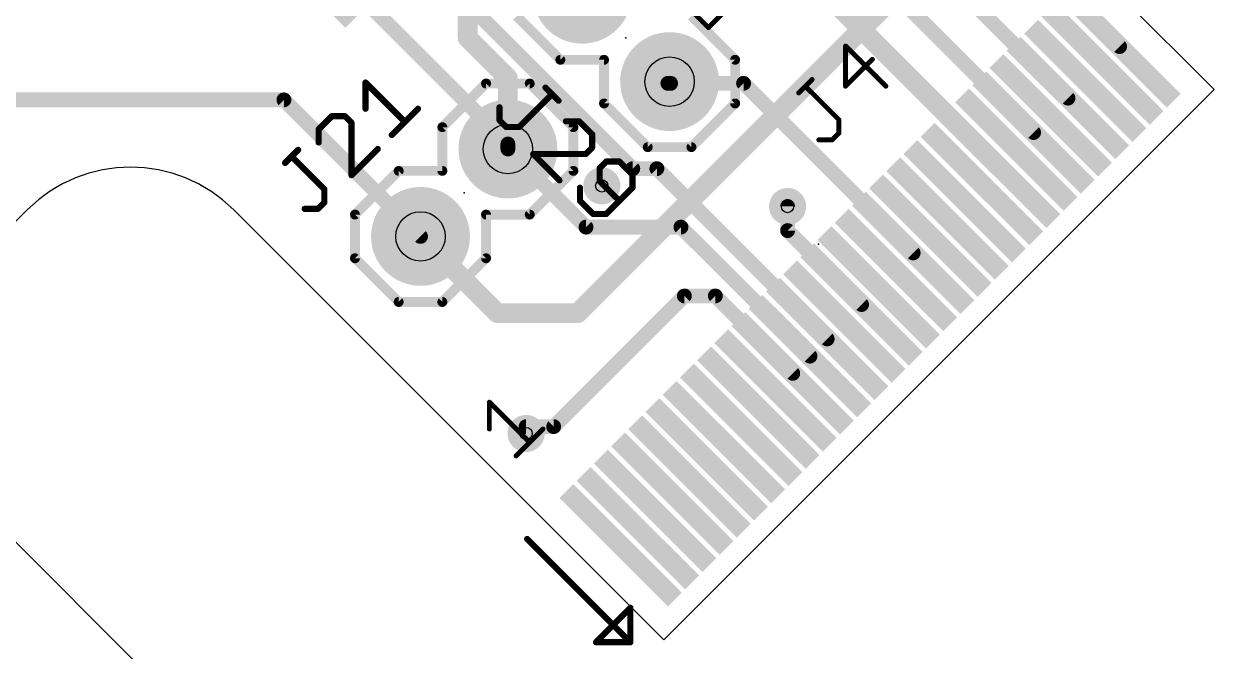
# Model space of a CAD drawing. Extents: x -76 to 580, y -41 to 95.
# Drawn here: x 110.94 to 135.41, y -8.36 to 4.53 of the extents above; entities that cross this region are included whole.
import ezdxf

# ---------------------------------------------------------------- set-up
doc = ezdxf.new("R2010")
doc.units = 0
for name, color, linetype in [('1', 22, 'CONTINUOUS'), ('16', 175, 'CONTINUOUS'), ('17', 82, 'CONTINUOUS'), ('18', 82, 'CONTINUOUS'), ('20', 7, 'CONTINUOUS'), ('21', 32, 'CONTINUOUS'), ('23', 7, 'CONTINUOUS'), ('25', 253, 'CONTINUOUS'), ('29', 253, 'CONTINUOUS'), ('30', 253, 'CONTINUOUS'), ('31', 253, 'CONTINUOUS'), ('40', 175, 'CONTINUOUS'), ('44', 253, 'CONTINUOUS'), ('51', 53, 'CONTINUOUS'), ('57', 253, 'CONTINUOUS')]:
    doc.layers.add(name, color=color, linetype=linetype)

# ---------------------------------------------------------------- blocks, each defined once
blk = doc.blocks.new('RECT')
blk.add_solid([(-0.5, -0.5), (0.5, -0.5), (-0.5, 0.5), (0.5, 0.5)])
blk = doc.blocks.new('ROUNDP')
at = {"const_width": 0.5}
blk.add_lwpolyline([(0, -0.25, 1), (0, 0.25, 1), (0, -0.25)], format="xyb", dxfattribs=at)
blk = doc.blocks.new('ROUNDV')
at = {"const_width": 0.5}
blk.add_lwpolyline([(0, -0.25, 1), (0, 0.25, 1), (0, -0.25)], format="xyb", dxfattribs=at)

msp = doc.modelspace()

# ---------------------------------------------------------------- linework, layer by layer
at = {"layer": '1'}
for points, const_width in [([(124.168, 11.243), (132.4057, 3.0052)], 0.3048), ([(131.6986, 2.2981), (123.3194, 10.6773)], 0.3048), ([(130.9915, 1.591), (125.37, 7.2125)], 0.4064), ([(133.4664, 4.0659), (131.5219, 6.0104)], 0.3048), ([(123.4608, 1.5556), (120.0667, 4.9497)], 0.3048), ([(124.2174, 3.3446), (124.2387, 3.3234)], 0.8128), ([(124.2387, 3.3234), (124.2387, 3.3093)], 0.8128), ([(124.2387, 3.3093), (124.1821, 3.3093)], 0.3048), ([(125.7377, 3.3093), (124.2387, 3.3093)], 0.3048), ([(129.2238, -0.1768), (125.7377, 3.3093)], 0.3048), ([(116.2908, 2.9698), (108.1873, 2.9698)], 0.3048), ([(119.098, 0.1626), (116.2908, 2.9698)], 0.3048), ([(122.4992, 0.3536), (120.894, 1.9587)], 0.3048), ([(123.9558, 1.5556), (123.4608, 1.5556)], 0.3048), ([(127.456, -1.9445), (123.9558, 1.5556)], 0.3048), ([(126.6428, 0.2828), (126.6428, 0.7778)], 0.3048), ([(124.4508, 0.3536), (122.4992, 0.3536)], 0.3048), ([(127.1024, -2.2981), (124.4508, 0.3536)], 0.3048), ([(128.1631, -1.2374), (126.6428, 0.2828)], 0.3048), ([(124.5215, -1.0607), (121.8345, -3.7477)], 0.3048), ([(125.1579, -1.0607), (124.5215, -1.0607)], 0.3048), ([(126.7489, -2.6517), (125.1579, -1.0607)], 0.3048), ([(121.8345, -3.7477), (121.2688, -3.7477)], 0.3048)]:
    msp.add_lwpolyline(points, dxfattribs=dict(at, const_width=const_width))
for points, const_width in [([(133.4125, 4.012, 1), (133.5203, 4.1197)], 0.1524), ([(124.3611, 3.4883, 1), (124.0738, 3.2009)], 0.4064), ([(124.4419, 3.3234, 1), (124.0355, 3.3234)], 0.4064), ([(124.095, 3.1797, 1), (124.3823, 3.4671)], 0.4064), ([(124.0355, 3.3093, 1), (124.4419, 3.3093)], 0.4064), ([(124.1821, 3.3855, 1), (124.1821, 3.2331)], 0.1524), ([(124.2387, 3.3855, 1), (124.2387, 3.2331)], 0.1524), ([(124.2387, 3.2331, 1), (124.2387, 3.3855)], 0.1524), ([(125.7916, 3.3631, 1), (125.6838, 3.2554)], 0.1524), ([(125.7377, 3.2331, 1), (125.7377, 3.3855)], 0.1524), ([(116.3447, 3.0237, 1), (116.2369, 2.916)], 0.1524), ([(116.2908, 2.8936, 1), (116.2908, 3.046)], 0.1524), ([(132.3519, 2.9513, 1), (132.4596, 3.0591)], 0.1524), ([(131.6448, 2.2442, 1), (131.7525, 2.352)], 0.1524), ([(120.9479, 2.0126, 1), (120.8402, 1.9048)], 0.1524), ([(130.9197, 1.5191, 1), (131.0634, 1.6628)], 0.2032), ([(123.4608, 1.6318, 1), (123.4608, 1.4794)], 0.1524), ([(123.407, 1.5018, 1), (123.5147, 1.6095)], 0.1524), ([(124.0097, 1.6095, 1), (123.9019, 1.5018)], 0.1524), ([(123.9558, 1.4794, 1), (123.9558, 1.6318)], 0.1524), ([(126.719, 0.7778, 1), (126.5666, 0.7778)], 0.1524), ([(122.4992, 0.4298, 1), (122.4992, 0.2774)], 0.1524), ([(124.5047, 0.4074, 1), (124.3969, 0.2997)], 0.1524), ([(124.4508, 0.2774, 1), (124.4508, 0.4298)], 0.1524), ([(119.0441, 0.1087, 1), (119.1519, 0.2165)], 0.1524), ([(122.4453, 0.2997, 1), (122.5531, 0.4074)], 0.1524), ([(126.6967, 0.3367, 1), (126.5889, 0.229)], 0.1524), ([(126.5666, 0.2828, 1), (126.719, 0.2828)], 0.1524), ([(129.1699, -0.2307, 1), (129.2776, -0.1229)], 0.1524), ([(124.5215, -0.9845, 1), (124.5215, -1.1369)], 0.1524), ([(124.5754, -1.1145, 1), (124.4676, -1.0068)], 0.1524), ([(125.2118, -1.0068, 1), (125.104, -1.1145)], 0.1524), ([(125.1579, -1.1369, 1), (125.1579, -0.9845)], 0.1524), ([(128.1092, -1.2913, 1), (128.217, -1.1836)], 0.1524), ([(127.4021, -1.9984, 1), (127.5099, -1.8907)], 0.1524), ([(127.0486, -2.352, 1), (127.1563, -2.2442)], 0.1524), ([(126.695, -2.7055, 1), (126.8028, -2.5978)], 0.1524), ([(121.2688, -3.6715, 1), (121.2688, -3.8239)], 0.1524), ([(121.7806, -3.6938, 1), (121.8884, -3.8015)], 0.1524), ([(121.8345, -3.8239, 1), (121.8345, -3.6715)], 0.1524)]:
    msp.add_lwpolyline(points, format="xyb", dxfattribs=dict(at, const_width=const_width))
at = {"layer": '16'}
for points, const_width in [([(130.744, 7.0004), (122.3295, -1.4142)], 0.4064), ([(120.0667, 5.6569), (120.0667, 4.2426)], 0.4064), ([(120.894, 2.0633), (117.8528, 5.1046)], 0.3048), ([(120.0667, 4.2426), (120.894, 3.4153)], 0.4064), ([(120.894, 3.4153), (120.894, 1.9587)], 0.4064), ([(120.894, 1.9587), (120.894, 2.0633)], 0.3048), ([(120.6748, -1.4142), (119.098, 0.1626)], 0.4064), ([(122.3295, -1.4142), (120.6748, -1.4142)], 0.4064)]:
    msp.add_lwpolyline(points, dxfattribs=dict(at, const_width=const_width))
for points, const_width in [([(120.1386, 4.3145, 1), (119.9949, 4.1708)], 0.2032), ([(119.9651, 4.2426, 1), (120.1683, 4.2426)], 0.2032), ([(120.9956, 3.4153, 1), (120.7924, 3.4153)], 0.2032), ([(120.8222, 3.3435, 1), (120.9659, 3.4872)], 0.2032), ([(120.9702, 2.0633, 1), (120.8178, 2.0633)], 0.1524), ([(120.7924, 1.9587, 1), (120.9956, 1.9587)], 0.2032), ([(120.8178, 1.9587, 1), (120.9702, 1.9587)], 0.1524), ([(120.8402, 2.0095, 1), (120.9479, 2.1172)], 0.1524), ([(119.1698, 0.2345, 1), (119.0261, 0.0908)], 0.2032), ([(120.6748, -1.3126, 1), (120.6748, -1.5158)], 0.2032), ([(122.3295, -1.5158, 1), (122.3295, -1.3126)], 0.2032), ([(120.603, -1.4861, 1), (120.7467, -1.3424)], 0.2032), ([(122.2576, -1.3424, 1), (122.4013, -1.4861)], 0.2032)]:
    msp.add_lwpolyline(points, format="xyb", dxfattribs=dict(at, const_width=const_width))
at = {"layer": '20'}
for p, q in [((132.5825, 6.0104), (135.4109, 3.182)), ((135.4109, 3.182), (124.0972, -8.1317)), ((111.0158, 0.7071), (106.7731, -3.5355)), ((124.0972, -8.1317), (115.2584, 0.7071))]:
    msp.add_line(p, q, dxfattribs=at)
msp.add_arc((113.1371, -1.4142), 3, 45, 135, dxfattribs=at)
at = {"layer": '21'}
for points, const_width in [([(120.5129, -3.7959), (120.5129, -3.2446)], 0.1016), ([(120.5129, -3.2446), (121.3398, -4.0715)], 0.1016), ([(121.0642, -4.3471), (121.6154, -3.7959)], 0.1016), ([(121.29, -6.0571), (123.4113, -8.1784)], 0.127), ([(123.4113, -7.4713), (122.7042, -8.1784)], 0.127), ([(123.4113, -8.1784), (123.4113, -7.4713)], 0.127), ([(122.7042, -8.1784), (123.4113, -8.1784)], 0.127)]:
    msp.add_lwpolyline(points, dxfattribs=dict(at, const_width=const_width))
for points, const_width in [([(120.5383, -3.2446, 1), (120.4875, -3.2446)], 0.0508), ([(120.5309, -3.2267, 1), (120.4949, -3.2626)], 0.0508), ([(120.4875, -3.7959, 1), (120.5383, -3.7959)], 0.0508), ([(121.6334, -3.8138, 1), (121.5975, -3.7779)], 0.0508), ([(121.3218, -4.0895, 1), (121.3578, -4.0536)], 0.0508), ([(121.0462, -4.3292, 1), (121.0821, -4.3651)], 0.0508), ([(121.3125, -6.0346, 1), (121.2676, -6.0795)], 0.0635), ([(123.4431, -7.4713, 1), (123.3796, -7.4713)], 0.0635), ([(123.4338, -7.4937, 1), (123.3889, -7.4488)], 0.0635), ([(122.7042, -8.1466, 1), (122.7042, -8.2101)], 0.0635), ([(122.6818, -8.1559, 1), (122.7267, -8.2008)], 0.0635), ([(123.3796, -8.1784, 1), (123.4431, -8.1784)], 0.0635), ([(123.3889, -8.2008, 1), (123.4338, -8.1559)], 0.0635), ([(123.4113, -8.2101, 1), (123.4113, -8.1466)], 0.0635)]:
    msp.add_lwpolyline(points, format="xyb", dxfattribs=dict(at, const_width=const_width))
at = {"layer": '23'}
for p in [(123.3194, 4.2426), (119.996, 1.0607), (127.2792, 0)]:
    msp.add_point(p, dxfattribs=at)
at = {"layer": '25'}
for points, const_width in [([(128.6618, 3.2505), (127.8349, 4.0774)], 0.1016), ([(127.8349, 4.0774), (127.8349, 3.2505)], 0.1016), ([(127.8349, 3.2505), (128.3862, 3.8017)], 0.1016), ([(126.8702, 3.1127), (127.1459, 3.3883)], 0.1016), ([(117.9674, 2.7867), (117.9674, 3.326)], 0.127), ([(117.9674, 3.326), (118.7763, 2.5171)], 0.127), ([(121.6658, 3.2215), (121.9355, 2.9518)], 0.127), ([(127.6971, 2.5614), (127.008, 3.2505)], 0.1016), ([(121.1266, 2.4126), (121.8007, 3.0866)], 0.127), ([(117.2754, 2.6339), (117.0057, 2.3643)], 0.127), ([(117.545, 2.6339), (117.2754, 2.6339)], 0.127), ([(117.6798, 2.4991), (117.545, 2.6339)], 0.127), ([(118.5067, 2.2475), (119.046, 2.7867)], 0.127), ([(120.7221, 2.817), (120.7221, 2.5474)], 0.127), ([(117.6798, 1.4206), (117.6798, 2.4991)], 0.127), ([(120.7221, 2.5474), (120.8569, 2.4126)], 0.127), ([(120.8569, 2.4126), (121.1266, 2.4126)], 0.127), ([(122.3579, 2.5294), (122.0883, 2.5294)], 0.127), ([(122.6276, 2.2598), (122.3579, 2.5294)], 0.127), ([(127.6971, 2.2858), (127.6971, 2.5614)], 0.1016), ([(117.0057, 2.3643), (117.0057, 2.0947)], 0.127), ([(122.6276, 1.9901), (122.6276, 2.2598)], 0.127), ([(127.5593, 2.148), (127.6971, 2.2858)], 0.1016), ([(116.3137, 1.6722), (116.5833, 1.9419)], 0.127), ([(118.2191, 1.9598), (117.6798, 1.4206)], 0.127), ([(122.4927, 1.8553), (122.6276, 1.9901)], 0.127), ([(127.2837, 2.148), (127.5593, 2.148)], 0.1016), ([(117.1226, 1.133), (116.4485, 1.807)], 0.127), ([(121.9535, 1.316), (121.4142, 1.8553)], 0.127), ([(121.4142, 1.8553), (122.4927, 1.8553)], 0.127), ([(122.9152, 1.7025), (122.7803, 1.5677)], 0.127), ([(123.1848, 1.7025), (122.9152, 1.7025)], 0.127), ([(123.4544, 1.4329), (123.1848, 1.7025)], 0.127), ([(122.7803, 1.5677), (122.7803, 1.298)], 0.127), ([(123.4544, 1.1632), (123.4544, 1.4329)], 0.127), ([(122.3759, 1.1632), (122.3759, 0.8936)], 0.127), ([(122.7803, 1.298), (123.1848, 0.8936)], 0.127), ([(122.9152, 0.624), (123.4544, 1.1632)], 0.127), ([(117.1226, 0.8633), (117.1226, 1.133)], 0.127), ([(116.7181, 0.7285), (116.9877, 0.7285)], 0.127), ([(116.9877, 0.7285), (117.1226, 0.8633)], 0.127), ([(122.3759, 0.8936), (122.6455, 0.624)], 0.127), ([(122.6455, 0.624), (122.9152, 0.624)], 0.127)]:
    msp.add_lwpolyline(points, dxfattribs=dict(at, const_width=const_width))
for points, const_width in [([(127.8603, 4.0774, 1), (127.8095, 4.0774)], 0.0508), ([(127.8529, 4.0953, 1), (127.817, 4.0594)], 0.0508), ([(128.4041, 3.7838, 1), (128.3682, 3.8197)], 0.0508), ([(127.1638, 3.3703, 1), (127.1279, 3.4063)], 0.0508), ([(117.9992, 3.326, 1), (117.9357, 3.326)], 0.0635), ([(117.9899, 3.3485, 1), (117.945, 3.3036)], 0.0635), ([(121.6883, 3.2439, 1), (121.6434, 3.199)], 0.0635), ([(127.026, 3.2685, 1), (126.9901, 3.2325)], 0.0508), ([(127.8095, 3.2505, 1), (127.8603, 3.2505)], 0.0508), ([(127.817, 3.2684, 1), (127.8529, 3.2325)], 0.0508), ([(128.6439, 3.2325, 1), (128.6798, 3.2684)], 0.0508), ([(121.8231, 3.0642, 1), (121.7782, 3.1091)], 0.0635), ([(121.913, 2.9294, 1), (121.9579, 2.9743)], 0.0635), ([(126.8523, 3.1306, 1), (126.8882, 3.0947)], 0.0508), ([(117.2754, 2.6657, 1), (117.2754, 2.6022)], 0.0635), ([(117.2978, 2.6115, 1), (117.2529, 2.6564)], 0.0635), ([(117.5674, 2.6564, 1), (117.5225, 2.6115)], 0.0635), ([(117.545, 2.6022, 1), (117.545, 2.6657)], 0.0635), ([(117.9357, 2.7867, 1), (117.9992, 2.7867)], 0.0635), ([(119.0684, 2.7643, 1), (119.0235, 2.8092)], 0.0635), ([(120.7539, 2.817, 1), (120.6904, 2.817)], 0.0635), ([(117.7116, 2.4991, 1), (117.6481, 2.4991)], 0.0635), ([(117.6574, 2.4767, 1), (117.7023, 2.5216)], 0.0635), ([(118.7539, 2.4946, 1), (118.7988, 2.5395)], 0.0635), ([(120.6904, 2.5474, 1), (120.7539, 2.5474)], 0.0635), ([(120.7446, 2.5698, 1), (120.6997, 2.5249)], 0.0635), ([(120.8569, 2.4443, 1), (120.8569, 2.3808)], 0.0635), ([(120.8345, 2.3901, 1), (120.8794, 2.435)], 0.0635), ([(121.1041, 2.435, 1), (121.149, 2.3901)], 0.0635), ([(121.1266, 2.3808, 1), (121.1266, 2.4443)], 0.0635), ([(122.0883, 2.5611, 1), (122.0883, 2.4976)], 0.0635), ([(122.3804, 2.5518, 1), (122.3355, 2.5069)], 0.0635), ([(122.3579, 2.4976, 1), (122.3579, 2.5611)], 0.0635), ([(127.7225, 2.5614, 1), (127.6717, 2.5614)], 0.0508), ([(127.6792, 2.5435, 1), (127.7151, 2.5794)], 0.0508), ([(117.0375, 2.3643, 1), (116.974, 2.3643)], 0.0635), ([(116.9833, 2.3867, 1), (117.0282, 2.3418)], 0.0635), ([(118.4843, 2.2699, 1), (118.5292, 2.225)], 0.0635), ([(122.6593, 2.2598, 1), (122.5958, 2.2598)], 0.0635), ([(122.6051, 2.2373, 1), (122.65, 2.2822)], 0.0635), ([(127.6717, 2.2858, 1), (127.7225, 2.2858)], 0.0508), ([(127.7151, 2.2678, 1), (127.6792, 2.3037)], 0.0508), ([(116.6057, 1.9194, 1), (116.5608, 1.9643)], 0.0635), ([(116.974, 2.0947, 1), (117.0375, 2.0947)], 0.0635), ([(118.2415, 1.9374, 1), (118.1966, 1.9823)], 0.0635), ([(122.5958, 1.9901, 1), (122.6593, 1.9901)], 0.0635), ([(122.65, 1.9677, 1), (122.6051, 2.0126)], 0.0635), ([(127.2837, 2.1734, 1), (127.2837, 2.1226)], 0.0508), ([(127.5413, 2.1659, 1), (127.5773, 2.13)], 0.0508), ([(127.5593, 2.1226, 1), (127.5593, 2.1734)], 0.0508), ([(116.2912, 1.6947, 1), (116.3361, 1.6498)], 0.0635), ([(116.4709, 1.8295, 1), (116.426, 1.7846)], 0.0635), ([(121.4366, 1.8778, 1), (121.3917, 1.8329)], 0.0635), ([(121.4142, 1.8871, 1), (121.4142, 1.8236)], 0.0635), ([(122.4703, 1.8778, 1), (122.5152, 1.8329)], 0.0635), ([(122.4927, 1.8236, 1), (122.4927, 1.8871)], 0.0635), ([(122.9152, 1.7343, 1), (122.9152, 1.6708)], 0.0635), ([(122.9376, 1.6801, 1), (122.8927, 1.725)], 0.0635), ([(123.2073, 1.725, 1), (123.1624, 1.6801)], 0.0635), ([(123.1848, 1.6708, 1), (123.1848, 1.7343)], 0.0635), ([(117.6574, 1.443, 1), (117.7023, 1.3981)], 0.0635), ([(122.8121, 1.5677, 1), (122.7486, 1.5677)], 0.0635), ([(122.7579, 1.5901, 1), (122.8028, 1.5452)], 0.0635), ([(123.4862, 1.4329, 1), (123.4227, 1.4329)], 0.0635), ([(123.432, 1.4104, 1), (123.4769, 1.4553)], 0.0635), ([(117.6481, 1.4206, 1), (117.7116, 1.4206)], 0.0635), ([(121.931, 1.2936, 1), (121.9759, 1.3385)], 0.0635), ([(122.4076, 1.1632, 1), (122.3441, 1.1632)], 0.0635), ([(122.7486, 1.298, 1), (122.8121, 1.298)], 0.0635), ([(122.8028, 1.3205, 1), (122.7579, 1.2756)], 0.0635), ([(123.4769, 1.1408, 1), (123.432, 1.1857)], 0.0635), ([(117.1543, 1.133, 1), (117.0908, 1.133)], 0.0635), ([(117.1001, 1.1105, 1), (117.145, 1.1554)], 0.0635), ([(123.4227, 1.1632, 1), (123.4862, 1.1632)], 0.0635), ([(116.7181, 0.7602, 1), (116.7181, 0.6967)], 0.0635), ([(116.9653, 0.7509, 1), (117.0102, 0.706)], 0.0635), ([(116.9877, 0.6967, 1), (116.9877, 0.7602)], 0.0635), ([(117.0908, 0.8633, 1), (117.1543, 0.8633)], 0.0635), ([(117.145, 0.8409, 1), (117.1001, 0.8858)], 0.0635), ([(122.3441, 0.8936, 1), (122.4076, 0.8936)], 0.0635), ([(122.3983, 0.916, 1), (122.3534, 0.8711)], 0.0635), ([(123.1624, 0.8711, 1), (123.2073, 0.916)], 0.0635), ([(122.6455, 0.6557, 1), (122.6455, 0.5922)], 0.0635), ([(122.6231, 0.6015, 1), (122.668, 0.6464)], 0.0635), ([(122.8927, 0.6464, 1), (122.9376, 0.6015)], 0.0635), ([(122.9152, 0.5922, 1), (122.9152, 0.6557)], 0.0635)]:
    msp.add_lwpolyline(points, format="xyb", dxfattribs=dict(at, const_width=const_width))
at = {"layer": '40', "const_width": 0.1}
for points in [[(125.0165, 4.4548), (122.9659, 6.5054)], [(126.0771, 5.5154), (125.0165, 4.4548)]]:
    msp.add_lwpolyline(points, dxfattribs=at)
at = {"layer": '40', "const_width": 0.05}
for points in [[(124.9988, 4.4724, 1), (125.0342, 4.4371)], [(124.9988, 4.4371, 1), (125.0342, 4.4724)]]:
    msp.add_lwpolyline(points, format="xyb", dxfattribs=at)
at = {"layer": '44'}
for centre, radius in [((124.2174, 3.3446), 0.508), ((120.894, 1.9587), 0.508), ((122.8244, 1.2021), 0.127), ((126.6428, 0.7778), 0.127), ((119.098, 0.1626), 0.508), ((121.2688, -3.8891), 0.127)]:
    msp.add_circle(centre, radius, dxfattribs=at)
at = {"layer": '51', "const_width": 0.2032}
for points in [[(121.9724, 3.7936), (121.0744, 4.6917)], [(124.6665, 4.6917), (125.5645, 3.7936)], [(122.8704, 3.7936), (121.9724, 3.7936)], [(122.8704, 2.8956), (122.8704, 3.7936)], [(125.5645, 2.8956), (125.5645, 3.7936)], [(119.547, 2.4077), (120.445, 3.3057)], [(120.445, 3.3057), (121.3431, 3.3057)], [(121.3431, 3.3057), (122.2411, 2.4077)], [(123.7684, 1.9976), (122.8704, 2.8956)], [(124.6665, 1.9976), (125.5645, 2.8956)], [(119.547, 1.5097), (119.547, 2.4077)], [(122.2411, 2.4077), (122.2411, 1.5097)], [(123.7684, 1.9976), (124.6665, 1.9976)], [(117.751, 0.6116), (118.649, 1.5097)], [(118.649, 1.5097), (119.547, 1.5097)], [(122.2411, 1.5097), (121.3431, 0.6116)], [(117.751, 0.6116), (117.751, -0.2864)], [(120.445, 0.6116), (120.445, -0.2864)], [(121.3431, 0.6116), (120.445, 0.6116)], [(117.751, -0.2864), (118.649, -1.1844)], [(120.445, -0.2864), (119.547, -1.1844)], [(118.649, -1.1844), (119.547, -1.1844)]]:
    msp.add_lwpolyline(points, dxfattribs=at)
at = {"layer": '51', "const_width": 0.1016}
for points in [[(121.9724, 3.8444, 1), (121.9724, 3.7428)], [(121.9365, 3.7577, 1), (122.0083, 3.8295)], [(122.9212, 3.7936, 1), (122.8196, 3.7936)], [(122.8704, 3.7428, 1), (122.8704, 3.8444)], [(125.6153, 3.7936, 1), (125.5137, 3.7936)], [(125.5286, 3.7577, 1), (125.6004, 3.8295)], [(120.445, 3.3565, 1), (120.445, 3.2549)], [(120.481, 3.2698, 1), (120.4091, 3.3416)], [(121.379, 3.3416, 1), (121.3071, 3.2698)], [(121.3431, 3.2549, 1), (121.3431, 3.3565)], [(122.9063, 2.9315, 1), (122.8345, 2.8597)], [(122.8196, 2.8956, 1), (122.9212, 2.8956)], [(125.5137, 2.8956, 1), (125.6153, 2.8956)], [(125.6004, 2.8597, 1), (125.5286, 2.9315)], [(119.5978, 2.4077, 1), (119.4962, 2.4077)], [(119.5111, 2.4436, 1), (119.5829, 2.3718)], [(122.2919, 2.4077, 1), (122.1903, 2.4077)], [(122.2052, 2.3718, 1), (122.277, 2.4436)], [(123.7684, 2.0484, 1), (123.7684, 1.9468)], [(123.7325, 1.9617, 1), (123.8044, 2.0335)], [(124.6305, 2.0335, 1), (124.7024, 1.9617)], [(124.6665, 1.9468, 1), (124.6665, 2.0484)], [(118.649, 1.5605, 1), (118.649, 1.4589)], [(118.6849, 1.4738, 1), (118.6131, 1.5456)], [(119.4962, 1.5097, 1), (119.5978, 1.5097)], [(119.547, 1.4589, 1), (119.547, 1.5605)], [(122.1903, 1.5097, 1), (122.2919, 1.5097)], [(122.277, 1.4738, 1), (122.2052, 1.5456)], [(117.715, 0.6476, 1), (117.7869, 0.5757)], [(117.8018, 0.6116, 1), (117.7002, 0.6116)], [(120.4958, 0.6116, 1), (120.3942, 0.6116)], [(120.445, 0.6624, 1), (120.445, 0.5608)], [(121.3071, 0.6476, 1), (121.379, 0.5757)], [(121.3431, 0.5608, 1), (121.3431, 0.6624)], [(117.7869, -0.2505, 1), (117.715, -0.3223)], [(117.7002, -0.2864, 1), (117.8018, -0.2864)], [(120.3942, -0.2864, 1), (120.4958, -0.2864)], [(120.481, -0.3223, 1), (120.4091, -0.2505)], [(118.649, -1.1336, 1), (118.649, -1.2352)], [(118.6131, -1.2203, 1), (118.6849, -1.1485)], [(119.5111, -1.1485, 1), (119.5829, -1.2203)], [(119.547, -1.2352, 1), (119.547, -1.1336)]]:
    msp.add_lwpolyline(points, format="xyb", dxfattribs=at)
at = {"layer": '57'}
msp.add_line((56.3387, 48.3131), (123.726, -19.0742), dxfattribs=at)

# ---------------------------------------------------------------- block references
at = {"layer": '1', "xscale": 0.25, "yscale": 3, "rotation": 45}
for p in [(133.4664, 4.0659), (133.1128, 3.7123), (132.7593, 3.3588), (132.4057, 3.0052), (132.0522, 2.6517), (131.6986, 2.2981), (131.3451, 1.9445), (130.9915, 1.591), (130.638, 1.2374), (130.2844, 0.8839), (129.9309, 0.5303), (129.5773, 0.1768), (129.2238, -0.1768), (128.8702, -0.5303), (128.5167, -0.8839), (128.1631, -1.2374), (127.8095, -1.591), (127.456, -1.9445), (127.1024, -2.2981), (126.7489, -2.6517), (126.3953, -3.0052), (126.0418, -3.3588), (125.6882, -3.7123), (125.3347, -4.0659), (124.9811, -4.4194), (124.6276, -4.773), (124.274, -5.1265), (123.9205, -5.4801), (123.5669, -5.8336), (123.2134, -6.1872)]:
    msp.add_blockref('RECT', p, dxfattribs=at)
at = {"layer": '17', "xscale": 1.8796, "yscale": 1.8796}
for p, rotation in [((122.4214, 5.1407), 225), ((122.4214, 5.1407), 225), ((124.2174, 3.3446), 225), ((124.2174, 3.3446), 225), ((120.894, 1.9587), 135), ((120.894, 1.9587), 135), ((119.098, 0.1626), 135), ((119.098, 0.1626), 135)]:
    msp.add_blockref('ROUNDP', p, dxfattribs=dict(at, rotation=rotation))
at = {"layer": '18', "xscale": 0.6096, "yscale": 0.6096}
for p in [(122.8244, 1.2021), (122.8244, 1.2021), (126.6428, 0.7778), (126.6428, 0.7778), (121.2688, -3.8891), (121.2688, -3.8891)]:
    msp.add_blockref('ROUNDV', p, dxfattribs=at)
at = {"layer": '29'}
for name, p, xscale, yscale, rotation in [('ROUNDP', (122.4214, 5.1407), 2.032, 2.032, 225), ('RECT', (133.4664, 4.0659), 0.4024, 3.1524, 45), ('RECT', (133.1128, 3.7123), 0.4024, 3.1524, 45), ('ROUNDP', (124.2174, 3.3446), 2.032, 2.032, 225), ('RECT', (132.7593, 3.3588), 0.4024, 3.1524, 45), ('RECT', (132.4057, 3.0052), 0.4024, 3.1524, 45), ('RECT', (132.0522, 2.6517), 0.4024, 3.1524, 45), ('RECT', (131.6986, 2.2981), 0.4024, 3.1524, 45), ('ROUNDP', (120.894, 1.9587), 2.032, 2.032, 135), ('RECT', (131.3451, 1.9445), 0.4024, 3.1524, 45), ('RECT', (130.9915, 1.591), 0.4024, 3.1524, 45), ('RECT', (130.638, 1.2374), 0.4024, 3.1524, 45), ('RECT', (130.2844, 0.8839), 0.4024, 3.1524, 45), ('RECT', (129.9309, 0.5303), 0.4024, 3.1524, 45), ('ROUNDP', (119.098, 0.1626), 2.032, 2.032, 135), ('RECT', (129.5773, 0.1768), 0.4024, 3.1524, 45), ('RECT', (129.2238, -0.1768), 0.4024, 3.1524, 45), ('RECT', (128.8702, -0.5303), 0.4024, 3.1524, 45), ('RECT', (128.5167, -0.8839), 0.4024, 3.1524, 45), ('RECT', (128.1631, -1.2374), 0.4024, 3.1524, 45), ('RECT', (127.8095, -1.591), 0.4024, 3.1524, 45), ('RECT', (127.456, -1.9445), 0.4024, 3.1524, 45), ('RECT', (127.1024, -2.2981), 0.4024, 3.1524, 45), ('RECT', (126.7489, -2.6517), 0.4024, 3.1524, 45), ('RECT', (126.3953, -3.0052), 0.4024, 3.1524, 45), ('RECT', (126.0418, -3.3588), 0.4024, 3.1524, 45), ('RECT', (125.6882, -3.7123), 0.4024, 3.1524, 45), ('RECT', (125.3347, -4.0659), 0.4024, 3.1524, 45), ('RECT', (124.9811, -4.4194), 0.4024, 3.1524, 45), ('RECT', (124.6276, -4.773), 0.4024, 3.1524, 45), ('RECT', (124.274, -5.1265), 0.4024, 3.1524, 45), ('RECT', (123.9205, -5.4801), 0.4024, 3.1524, 45), ('RECT', (123.5669, -5.8336), 0.4024, 3.1524, 45), ('RECT', (123.2134, -6.1872), 0.4024, 3.1524, 45)]:
    msp.add_blockref(name, p, dxfattribs=dict(at, xscale=xscale, yscale=yscale, rotation=rotation))
at = {"layer": '29', "xscale": 0.762, "yscale": 0.762}
for p in [(122.8244, 1.2021), (126.6428, 0.7778), (121.2688, -3.8891)]:
    msp.add_blockref('ROUNDV', p, dxfattribs=at)
at = {"layer": '30'}
for name, p, xscale, yscale, rotation in [('ROUNDP', (122.4214, 5.1407), 2.032, 2.032, 225), ('RECT', (117.9235, 5.1753), 0.5004, 1.5494, 135), ('ROUNDP', (124.2174, 3.3446), 2.032, 2.032, 225), ('ROUNDP', (120.894, 1.9587), 2.032, 2.032, 135), ('ROUNDP', (119.098, 0.1626), 2.032, 2.032, 135)]:
    msp.add_blockref(name, p, dxfattribs=dict(at, xscale=xscale, yscale=yscale, rotation=rotation))
at = {"layer": '30', "xscale": 0.762, "yscale": 0.762}
for p in [(122.8244, 1.2021), (126.6428, 0.7778), (121.2688, -3.8891)]:
    msp.add_blockref('ROUNDV', p, dxfattribs=at)
at = {"layer": '31', "xscale": 0.25, "yscale": 3, "rotation": 45}
for p in [(133.4664, 4.0659), (133.1128, 3.7123), (132.7593, 3.3588), (132.4057, 3.0052), (132.0522, 2.6517), (131.6986, 2.2981), (131.3451, 1.9445), (130.9915, 1.591), (130.638, 1.2374), (130.2844, 0.8839), (129.9309, 0.5303), (129.5773, 0.1768), (129.2238, -0.1768), (128.8702, -0.5303), (128.5167, -0.8839), (128.1631, -1.2374), (127.8095, -1.591), (127.456, -1.9445), (127.1024, -2.2981), (126.7489, -2.6517), (126.3953, -3.0052), (126.0418, -3.3588), (125.6882, -3.7123), (125.3347, -4.0659), (124.9811, -4.4194), (124.6276, -4.773), (124.274, -5.1265), (123.9205, -5.4801), (123.5669, -5.8336), (123.2134, -6.1872)]:
    msp.add_blockref('RECT', p, dxfattribs=at)
at = {"layer": '51', "xscale": 0.508, "yscale": 0.508}
for p, rotation in [((124.2174, 3.3446), 135), ((120.894, 1.9587), 45), ((119.098, 0.1626), 45)]:
    msp.add_blockref('RECT', p, dxfattribs=dict(at, rotation=rotation))

doc.saveas('drawing.dxf')
